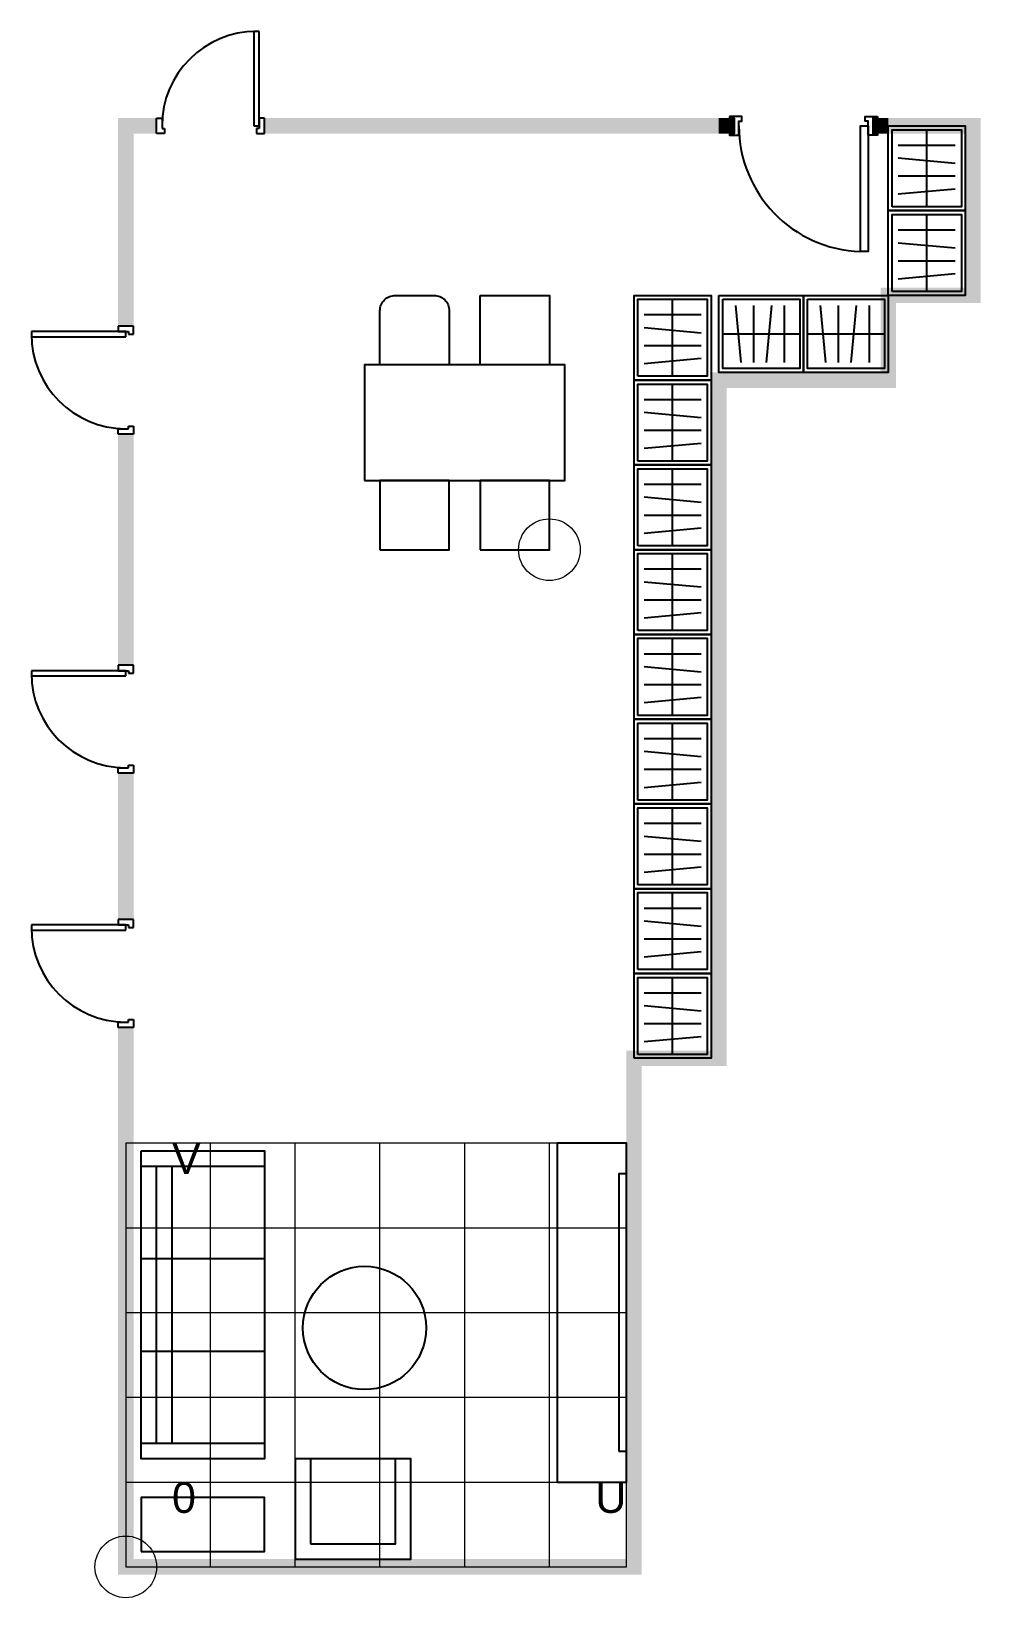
# Model space of a CAD drawing. Header units: millimetres. Extents: x 4337 to 10500, y 350 to 10513.
import ezdxf

# ---------------------------------------------------------------- set-up
doc = ezdxf.new("R2010")
doc.units = ezdxf.units.MM
doc.layers.add('helper', color=30, linetype='Continuous', lineweight=5)
doc.styles.get("Standard").update_dxf_attribs({"font": 'arial.ttf'})

# ---------------------------------------------------------------- blocks, each defined once
blk = doc.blocks.new('Door_Wide')
blk.add_line((100, 50), (100, -50))
for points in [[(70, 60), (70, 50), (100, 50), (100, -50), (70, -50), (70, -60), (130, -60), (130, -50), (130, 30), (150, 30), (150, 60), (70, 60)], [(1030, 60), (1030, 50), (1000, 50), (1000, -50), (1030, -50), (1030, -60), (970, -60), (970, -50), (970, 30), (950, 30), (950, 60), (1030, 60)]]:
    blk.add_lwpolyline(points)
blk.add_lwpolyline([(970, 0), (970, -815), (920, -815), (920, 0)], close=True)
blk.add_arc((945, 0), 815, 180, 268.2422)
for points in [[(0, 50), (0, -50), (100, 50), (100, -50)], [(1000, 50), (1000, -50), (1100, 50), (1100, -50)]]:
    blk.add_solid(points)
blk = doc.blocks.new('Sitting')
for p, q in [((100, 2600), (900, 2600)), ((200, 800), (200, 2600)), ((300, 800), (300, 2600)), ((900, 2600), (900, 800)), ((100, 2000), (900, 2000)), ((100, 1400), (900, 1400)), ((900, 800), (100, 800))]:
    blk.add_line(p, q)
for points in [[(2800, 550), (3250, 550), (3250, 2750), (2800, 2750)], [(100, 2700), (900, 2700), (900, 700), (100, 700)], [(3200, 750), (3250, 750), (3250, 2550), (3200, 2550)], [(1100, 50), (1850, 50), (1850, 700), (1100, 700)], [(1200, 150), (1750, 150), (1750, 700), (1200, 700)], [(100, 100), (900, 100), (900, 450), (100, 450)]]:
    blk.add_lwpolyline(points, close=True)
blk.add_circle((1550, 1550), 400)
at = {"layer": 'helper'}
for p, q in [((3250, 2750), (0, 2750)), ((0, 2750), (0, 0)), ((550, 0), (550, 2750)), ((1100, 0), (1100, 2750)), ((1650, 0), (1650, 2750)), ((2200, 0), (2200, 2750)), ((2750, 0), (2750, 2750)), ((3250, 0), (3250, 2750)), ((0, 2200), (3250, 2200)), ((0, 1650), (3250, 1650)), ((0, 1100), (3250, 1100)), ((0, 550), (3250, 550)), ((0, 0), (3250, 0))]:
    blk.add_line(p, q, dxfattribs=at)
blk.add_lwpolyline([(0, 0, 0, 0, 0), (2629, 1459, 200, 0, 0), (2804, 1557, 0, 0, 0)], format="xyseb", dxfattribs=at)
blk.add_circle((0, 0), 200, dxfattribs=at)
at = {"layer": 'helper', "char_height": 200}
for s, insert, attachment_point in [('V', (300, 2750), 1), ('0', (300, 550), 1), ('U', (3250, 550), 3)]:
    blk.add_mtext_dynamic_manual_height_columns(s, width=550, gutter_width=12.5, heights=[0], dxfattribs=dict(at, insert=insert, attachment_point=attachment_point))
blk = doc.blocks.new('Dining')
blk.add_lwpolyline([(100, 0), (350, 0, -0.414214), (450, -100), (450, -450), (0, -450), (0, -100, -0.414214)], format="xyb", close=True)
for points in [[(650, 0), (1100, 0), (1100, -450), (650, -450)], [(-100, -1200), (1200, -1200), (1200, -450), (-100, -450)], [(0, -1650), (450, -1650), (450, -1200), (0, -1200)], [(650, -1650), (1100, -1650), (1100, -1200), (650, -1200)]]:
    blk.add_lwpolyline(points, close=True)
at = {"layer": 'helper'}
blk.add_lwpolyline([(1100, -1650, 0, 0, 0), (510, -302, 200, 0, 0), (430, -119, 0, 0, 0)], format="xyseb", dxfattribs=at)
blk.add_circle((1100, -1650), 200, dxfattribs=at)
blk = doc.blocks.new('robe')
at = {"true_color": 0xffffff}
for p, q in [((250, 25), (250, 525)), ((65, 425), (435, 425)), ((65, 342), (435, 308)), ((65, 225), (435, 225)), ((65, 108), (435, 142))]:
    blk.add_line(p, q, dxfattribs=at)
for points in [[(0, 0), (0, 550), (500, 550), (500, 0)], [(25, 25), (25, 525), (475, 525), (475, 25)]]:
    blk.add_lwpolyline(points, close=True, dxfattribs=at)
blk = doc.blocks.new('AllBlock')
for points in [[(4900, 9950), (4900, 9300), (5000, 9950), (5000, 9300)], [(6000, 9950), (6000, 9850), (6650, 9950), (6650, 9850)], [(6550, 9950), (6550, 9850), (7200, 9950), (7200, 9850)], [(7100, 9950), (7100, 9850), (7750, 9950), (7750, 9850)], [(7650, 9950), (7650, 9850), (8300, 9950), (8300, 9850)], [(8200, 9950), (8200, 9850), (8850, 9950), (8850, 9850)], [(9850, 9950), (9850, 9850), (10500, 9950), (10500, 9850)], [(10400, 9950), (10400, 9300), (10500, 9950), (10500, 9300)], [(4900, 9400), (4900, 8750), (5000, 9400), (5000, 8750)], [(10400, 9400), (10400, 8750), (10500, 9400), (10500, 8750)], [(9850, 8850), (9850, 8750), (10500, 8850), (10500, 8750)], [(9850, 8850), (9850, 8200), (9950, 8850), (9950, 8200)], [(8750, 8300), (8750, 8200), (9400, 8300), (9400, 8200)], [(8750, 8300), (8750, 7650), (8850, 8300), (8850, 7650)], [(9300, 8300), (9300, 8200), (9950, 8300), (9950, 8200)], [(4900, 7750), (4900, 7100), (5000, 7750), (5000, 7100)], [(8750, 7750), (8750, 7100), (8850, 7750), (8850, 7100)], [(4900, 7200), (4900, 6550), (5000, 7200), (5000, 6550)], [(8750, 7200), (8750, 6550), (8850, 7200), (8850, 6550)], [(8750, 6650), (8750, 6000), (8850, 6650), (8850, 6000)], [(8750, 6100), (8750, 5450), (8850, 6100), (8850, 5450)], [(4900, 5550), (4900, 4900), (5000, 5550), (5000, 4900)], [(8750, 5550), (8750, 4900), (8850, 5550), (8850, 4900)], [(8750, 5000), (8750, 4350), (8850, 5000), (8850, 4350)], [(8750, 4450), (8750, 3800), (8850, 4450), (8850, 3800)], [(4900, 3900), (4900, 3250), (5000, 3900), (5000, 3250)], [(8200, 3900), (8200, 3800), (8850, 3900), (8850, 3800)], [(8200, 3900), (8200, 3250), (8300, 3900), (8300, 3250)], [(4900, 3350), (4900, 2700), (5000, 3350), (5000, 2700)], [(8200, 3350), (8200, 2700), (8300, 3350), (8300, 2700)], [(4900, 2800), (4900, 2150), (5000, 2800), (5000, 2150)], [(8200, 2800), (8200, 2150), (8300, 2800), (8300, 2150)], [(4900, 2250), (4900, 1600), (5000, 2250), (5000, 1600)], [(8200, 2250), (8200, 1600), (8300, 2250), (8300, 1600)], [(4900, 1700), (4900, 1050), (5000, 1700), (5000, 1050)], [(8200, 1700), (8200, 1050), (8300, 1700), (8300, 1050)], [(4900, 1150), (4900, 500), (5000, 1150), (5000, 500)], [(8200, 1150), (8200, 500), (8300, 1150), (8300, 500)], [(4900, 600), (4900, 500), (5550, 600), (5550, 500)], [(5450, 600), (5450, 500), (6100, 600), (6100, 500)], [(6000, 600), (6000, 500), (6650, 600), (6650, 500)], [(6550, 600), (6550, 500), (7200, 600), (7200, 500)], [(7100, 600), (7100, 500), (7750, 600), (7750, 500)], [(7650, 600), (7650, 500), (8300, 600), (8300, 500)]]:
    blk.add_solid(points)
for name, p in [('Door_Wide', (8800, 9900)), ('robe', (9900, 9350)), ('robe', (9900, 8800)), ('Dining', (6600, 8800)), ('robe', (8250, 8250)), ('robe', (8250, 7700)), ('robe', (8250, 7150)), ('robe', (8250, 6600)), ('robe', (8250, 6050)), ('robe', (8250, 5500)), ('robe', (8250, 4950)), ('robe', (8250, 4400)), ('robe', (8250, 3850)), ('Sitting', (4950, 550))]:
    blk.add_blockref(name, p)
at = {"rotation": 270}
for p in [(8800, 8800), (9350, 8800)]:
    blk.add_blockref('robe', p, dxfattribs=at)
blk = doc.blocks.new('Door_Narrow')
at = {"color": 7}
for p, q in [((-50, -200), (-50, -235)), ((50, -200), (-50, -200)), ((-50, -200), (-50, -235)), ((50, -252), (50, -200)), ((50, -252), (50, -200)), ((0, -235), (-613, -235)), ((-613, -235), (-613, -269)), ((-613, -269), (0, -269)), ((-50, -235), (17, -235)), ((-50, -235), (17, -235)), ((0, -269), (0, -235)), ((17, -235), (17, -252)), ((17, -235), (17, -252)), ((17, -252), (50, -252)), ((17, -252), (50, -252)), ((-50, -900), (-50, -865)), ((-50, -865), (17, -865)), ((50, -900), (-50, -900)), ((17, -865), (17, -848)), ((17, -848), (50, -848)), ((50, -848), (50, -900))]:
    blk.add_line(p, q, dxfattribs=at)
blk.add_arc((0, -252), 613, 180, 269.9, dxfattribs=at)
for points in [[(50, 0), (-50, 0), (50, -200), (-50, -200)], [(50, -900), (-50, -900), (50, -1100), (-50, -1100)]]:
    blk.add_solid(points, dxfattribs=at)

msp = doc.modelspace()

# ---------------------------------------------------------------- block references
at = {"rotation": 270}
msp.add_blockref('Door_Narrow', (6050, 9900), dxfattribs=at)
for name, p in [('AllBlock', (0, 0)), ('Door_Narrow', (4950, 8800)), ('Door_Narrow', (4950, 6600)), ('Door_Narrow', (4950, 4950))]:
    msp.add_blockref(name, p)

doc.saveas('drawing.dxf')
